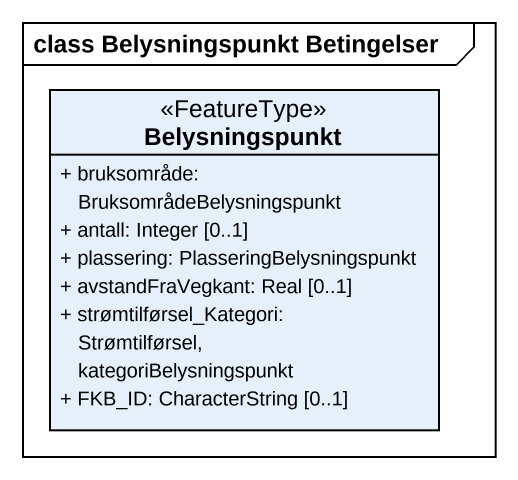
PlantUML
@startuml
mainframe class Belysningspunkt Betingelser
hide circle
hide empty members
skinparam classAttributeIconSize 0
class Belysningspunkt <<FeatureType>> {
  + bruksområde: BruksområdeBelysningspunkt
  + antall: Integer [0..1]
  + plassering: PlasseringBelysningspunkt
  + avstandFraVegkant: Real [0..1]
  + strømtilførsel_Kategori: Strømtilførsel, kategoriBelysningspunkt
  + FKB_ID: CharacterString [0..1]
}
@enduml
